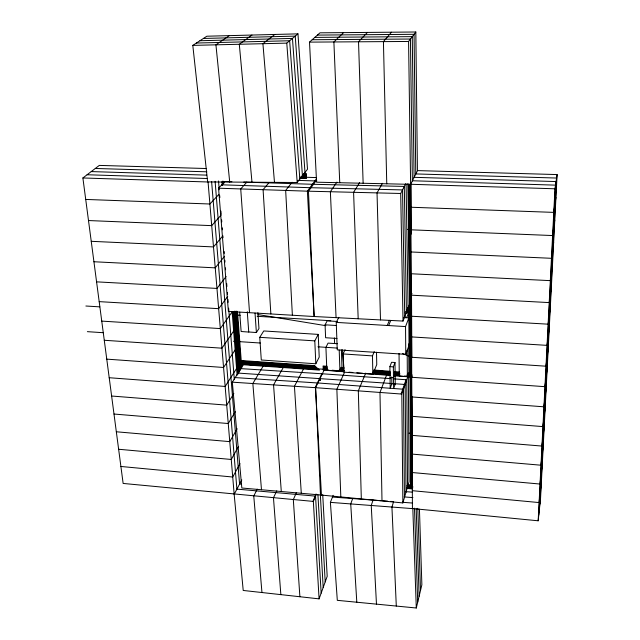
<?xml version="1.0" encoding="UTF-8"?>
<svg xmlns="http://www.w3.org/2000/svg" width="640" height="640" viewBox="0 0 640 640"><rect width="100%" height="100%" fill="white"/><g stroke="black" fill="none" stroke-linecap="round" stroke-linejoin="round"><path stroke-width="0.96" d="M554.976 188.784L410.72 184.272L412.424 508.552L538.176 520.792L554.976 188.784L557.112 174.576L417.528 170.6L410.616 184.352L316.576 182.192L309.512 42.12L319.968 32.832L415.824 32L417.432 170.68M538.776 515.104L555.528 185.136L412.464 180.768M539.376 509.496L556.064 181.56L414.176 177.32M539.96 503.976L556.592 178.04L415.864 173.936M557.112 174.576L540.536 498.536L538.176 520.792M541.448 480.68L539.096 502.568L412.336 490.688M542.376 462.536L540.032 484.04L412.24 472.536M543.32 444.104L540.984 465.208L412.144 454.096M544.28 425.376L541.96 446.064L412.04 435.36L412.56 433.664M545.256 406.344L542.944 426.6L411.944 416.312L412.464 414.656M546.24 386.992L543.944 406.808L411.84 396.952M547.248 367.328L544.96 386.672L411.736 377.272M548.272 347.336L546 366.2L411.632 357.264L402.408 353.48M549.312 327.016L547.056 345.368L411.52 336.912M550.368 306.344L548.128 324.176L411.416 316.224M551.44 285.32L549.216 302.6L411.304 295.176L411.968 293.472M552.536 263.928L550.328 280.648L411.192 273.76M553.648 242.176L551.456 258.304L411.072 251.976M554.784 220.032L552.608 235.552L410.96 229.808M555.936 197.504L553.784 212.384L410.84 207.24M333.16 495.312L330.392 502.376L337.312 600.336L416.296 608L421.872 584.784L419.44 509.16M402.856 502.92L409.064 481.72L408.352 375.176L401.816 394.072L402.856 502.92L320.488 494.984L315.592 387.68L324.496 369.296L243.584 364.256L232.328 382.168L241.824 488L321.448 495.08L315.512 387.68L232.328 382.168M373.04 500.088L371.24 505.48L376.472 604.136M401.144 393.816L406.096 379.544M399.04 353.496L399.272 376.008L407.36 376.656L408.904 372.184L408.728 343.92M316.264 494.392L313.344 501.416L123.136 483.44L82.888 177.968L208.064 181.992L234.168 494.32L243.216 590.456L319.088 598.864L327.184 576.368L322.72 494.656M338.84 317.304L336.248 322.392L337.24 349.824L405.76 354.344L409.024 345.352L408.848 317.912L403.952 317.624M394.992 362.504L395.256 384.024L393.632 388.504L393.352 366.872L394.992 362.504L391.56 362.272L389.896 366.632L390.208 388.256L391.848 383.776L391.76 376.968M352.672 498.568L350.72 503.92L356.808 602.232M395.12 373.312L393.496 377.736L390.048 377.488M387.136 373.688L379.976 392.456L382 500.912M405.76 354.344L405.552 326.576L408.848 317.912M405.176 312.904L408.472 313.128L406.88 317.264L404.12 317.072M316.368 178.928L307.376 191.168L314.168 316.52L403.024 321.072L409.712 303.872L407.864 183.568M345.056 349.704L343.072 353.936L343.68 372.152L372.864 374.208L376.752 364.6L376.512 352.224M388.656 325.552L390.784 320.384M387.248 325.472L389.392 320.304M312.976 501.336L316.04 493.976M372.864 374.208L372.472 355.896L374.256 351.632M365.72 373.12L358.32 390.848L361.32 498.92M296.416 492.624L293.32 499.608L299.888 596.736M344.424 372.552L336.864 389.256L340.816 496.944M337.424 343.72L328.048 343.112L325.92 347.336L326.848 370.2L339.944 371.12L341.96 366.752L341.384 349.904M276.736 490.88L273.464 497.816L280.848 594.624M315.12 387.6L321.912 373.712M257.216 489.144L253.768 496.032L261.96 592.536M315.824 363.776L319.216 357.096L318.224 334.392L263.76 330.96L259.752 337.32L261.288 360L315.824 363.776L314.792 340.872L318.224 334.392M403.024 321.072L400.704 193.48L405.632 183.84M304 368.016L294.44 386.288L301.288 493.288M336.984 338.464L325.608 337.736L325.08 324.816L327.168 320.864L337.576 321.488M234.168 494.32L241.784 479.912M239.984 463.68L232.728 477.024L120.904 466.472M283.688 366.752L273.552 384.904L281.296 491.512M238.6 446.352L231.256 459.464L118.632 449.256M382.472 183.312L377.032 192.896L380.496 319.92M237.192 428.76L229.768 441.632L116.328 431.776M263.552 365.496L252.848 383.528L261.48 489.744M235.304 411.68L228.256 423.528L113.992 414.032M233.848 393.528L226.712 405.136L111.616 396.016M359.632 182.616L353.584 192.312L358.184 318.776M236.576 368.48L225.152 386.448L109.208 377.72M248.736 331.984L256.376 332.544L258.96 328.512L257.888 312.696M235.128 349.912L223.568 367.472L106.76 359.136M336.912 182.096L330.368 191.736L336.072 317.64M233.648 331.064L221.952 348.184L104.272 340.272M231.904 181.704L224.96 181.488L218.568 188.2L228.392 311.432L314.088 316.52L308.456 191.208L315.96 180.952L297.56 180.376M227.704 296.424L218.656 308.672L99.184 301.632M410.616 184.352L408.576 41.456L415.824 32M226.128 276.536L216.96 288.424L96.576 281.848M297.2 182.512L307.496 169.216L297.96 33.856L206.864 36.216L192.8 45.384L207.656 181.928L297.2 182.512L286.784 43.128L297.96 33.856M292.112 182.256L285.664 190.44L292.376 315.232M224.52 256.336L215.24 267.848L93.928 261.744M268.816 182.888L263.088 189.688L270.856 313.952M391.496 32.208L383.424 41.624L386.76 183.8M221.224 214.928L211.712 225.64L88.504 220.544M246.792 182.184L240.728 188.944L249.528 312.688M218.904 194.384L209.904 204L85.72 199.432M367.416 32.416L358.528 41.792L363.136 183.264M343.576 32.624L333.888 41.952L339.744 182.728M274.84 34.456L262.92 43.704L274.48 182.36M82.888 177.968L99.312 165.4L206.016 168.52M251.952 35.048L239.304 44.272L251.984 182.216M229.296 35.64L215.928 44.832L229.712 182.072M203.432 38.456L295.24 36.112L304.984 172.456M199.952 40.728L292.464 38.416L302.432 175.752M196.4 43.032L289.648 40.752L299.832 179.104M192.8 45.384L286.784 43.128M299.824 178.52L306.592 178.4M317.424 35.088L414.056 34.304L415.776 174.008M314.832 37.392L412.264 36.64L414.088 177.4M312.192 39.736L410.432 39.024L412.368 180.848M309.512 42.12L408.576 41.456M314.904 180.912L316.864 180.96M312.44 184.272L404.312 186.416L406.424 312.336M309.928 187.688L402.528 189.92L404.736 316.672M307.376 191.168L400.704 193.48M303.4 173.496L306.368 173.584M303.416 174.184L306.4 174.28M95.304 168.464L206.864 171.808M302.44 174.848L306.432 174.968M302.504 175.536L306.464 175.656M301.528 176.192L306.496 176.344M301.544 176.88L306.528 177.032M300.12 177.08L316.464 177.584M300.624 177.536L306.56 177.712M91.232 171.584L206.664 175.128M87.096 174.752L207.392 178.528M243.808 182.088L313.504 184.312M221.792 184.816L311 187.728M218.568 188.2L308.456 191.208M407.552 229.368L411.504 229.528M91.24 241.312L213.488 246.92L222.888 235.8L223.04 237.76M407.536 307.84L411.584 308.064M407.536 308.472L411.584 308.696M407.528 309.104L411.592 309.328M406.56 309.68L411.592 309.968M406.552 310.312L411.6 310.6M406.544 310.944L410.912 311.192M405.592 311.52L410.232 311.784M406.568 312.208L409.544 312.376M411.944 377.048L394.344 375.816M85.88 306.016L99.816 306.856M232.256 314.808L240.224 315.288M257.152 316.304L330.84 320.728M336.248 322.392L405.552 326.576M325.08 324.816L336.512 325.512M101.752 321.104L220.32 328.584L232.152 311.912L237.104 375.208M240.832 368.632L322.296 373.784M259.752 337.32L314.792 340.872M87.384 331.664L103.288 332.712M233.48 341.256L260.312 343.016M317.952 346.8L337.248 348.08M238.04 373.08L390.456 383.424M235.2 377.592L317.808 382.984M343.072 353.936L372.472 355.896M389.896 366.632L393.352 366.872M241.216 360.536L314.792 365.656M240.632 361.072L315.464 366.288M407.976 373.24L410.584 373.416M240.056 361.616L316.136 366.928M408.112 373.856L411.256 374.072M239.48 362.152L316.808 367.56M408.064 374.456L411.928 374.728M238.896 362.688L317.48 368.2M238.32 363.232L318.152 368.832M407.04 374.992L411.936 375.336M324.568 369.296L327.52 369.496M339.336 370.328L344.256 370.672M372.792 372.68L390.024 373.888M394.848 374.224L399.672 374.568M407.288 375.616L411.936 375.936M237.736 363.768L318.824 369.464M237.16 364.304L319.488 370.104M404.472 376.016L411.936 376.544M322.376 373.784L390.24 378.616M394.128 378.896L406.752 379.792L407.544 486.904M394.368 383.704L405.136 384.48L406 492.16M391.848 383.776L395.256 384.024M407.136 486.44L412.936 486.856M405.608 491.648L412.424 492.144M317.888 382.976L403.488 389.24L404.44 497.504M404.056 496.928L412.88 497.576M315.592 387.68L401.816 394.072M332.472 497.056L380.872 500.672M382.824 500.816L387.72 501.184M390.656 501.408L393.592 501.624L391.936 507.048L396.296 606.056M402.48 502.288L412.352 503.024M330.392 502.376L412.816 508.632L416.296 608M323.072 365.976L327.048 366.288M340.952 367.392L343.936 367.632M373.736 369.992L389.632 371.256M394.6 371.648L399.56 372.048M323.088 366.56L327.048 366.88M340.888 367.976L343.856 368.216M374.52 370.656L390.344 371.912M394.296 372.224L399.24 372.616M323.104 367.152L327.048 367.472M340.832 368.568L343.784 368.8M373.328 371.152L390.064 372.488M394.992 372.88L399.912 373.272M323.128 367.744L327.096 368.064M340.008 369.088L343.976 369.408M373.76 371.784L389.648 373.048M394.616 373.448L399.576 373.84M323.144 368.336L327.096 368.648M339.952 369.68L343.904 369.992M372.568 372.28L390.368 373.704M394.32 374.024L399.264 374.416M323.16 368.928L327.152 369.248M339.112 370.2L344.088 370.6M372.992 372.912L389.936 374.264M394.92 374.664L399.904 375.064M323.176 369.512L328.144 369.912M332.112 370.232L337.072 370.632M339.056 370.784L344.016 371.184M372.8 373.488L389.664 374.84M394.632 375.24L399.592 375.64M323.2 370.104L343.952 371.768M348.888 372.168L352.84 372.48M356.792 372.8L362.72 373.28M364.696 373.432L390.392 375.496M409.104 433.152L412.056 433.392M239.656 484.04L241.584 484.208M236.968 489.12L315.544 496.128L321.152 593.12M407.288 485.192L411.224 485.56L409.496 184.496M406.904 485.704L411.872 486.168L410.216 183.8M407.568 486.312L412.512 486.768M407.248 486.824L412.168 487.28M406.856 487.336L412.8 487.888M406.544 487.848L412.464 488.4M407.12 488.448L412.096 488.912M407.64 484.664L410.584 484.96L408.776 184.208M258.016 314.576L325.88 325.696M342.424 349.808L343.968 368.536M211.616 181.632L236.896 489.168M215.104 181.296L239.584 484.088M218.528 180.968L219.224 189.792M219.696 195.64L219.848 197.568M220.92 211.072L221.152 213.968M221.624 219.904L221.776 221.888M222.256 227.848L222.408 229.84M224.128 251.448L224.288 253.4M224.824 260.184L224.976 262.112M225.44 267.88L225.592 269.808M226.68 283.496L226.912 286.48M227.392 292.448L227.544 294.432M227.936 299.352L228.176 302.288M228.64 308.16L234.32 379.64M234.92 311.024L239.568 371.392M234.328 311.576L239.016 372.304M223.616 181.64L223.768 183.616M233.704 311.76L238.48 373.288M222.896 181.024L223.128 184.008M233.048 311.432L237.928 374.2M221.968 181.624L222.272 185.52M237.512 311.848L241.752 367.584M236.824 311.08L241.2 368.52M236.232 311.6L240.656 369.488M235.608 311.808L240.112 370.408M239.672 312.12L241.128 331.504L248.744 332.064L247.272 311.664M255.032 313.112L256.376 332.544M313.344 501.416L319.088 598.864M320.344 494.688L325.2 581.88M317.936 494.896L323.192 587.464M334.4 337.888L334.608 343.536M416.184 508.728L419.128 596.232M414.496 508.168L417.72 602.072M339.208 350.2L339.944 371.12M417.808 508.328L420.512 590.472M406.088 183.968L408.08 308.072M407.168 350.192L407.36 376.656M408.472 313.128L408.504 317.96M410.944 184.152L411.2 234.12M411.416 275.088L411.84 356.88M412.048 396.784L412.48 480.832M320.176 380.336L320.072 378.352L320.232 380.336"/></g></svg>
